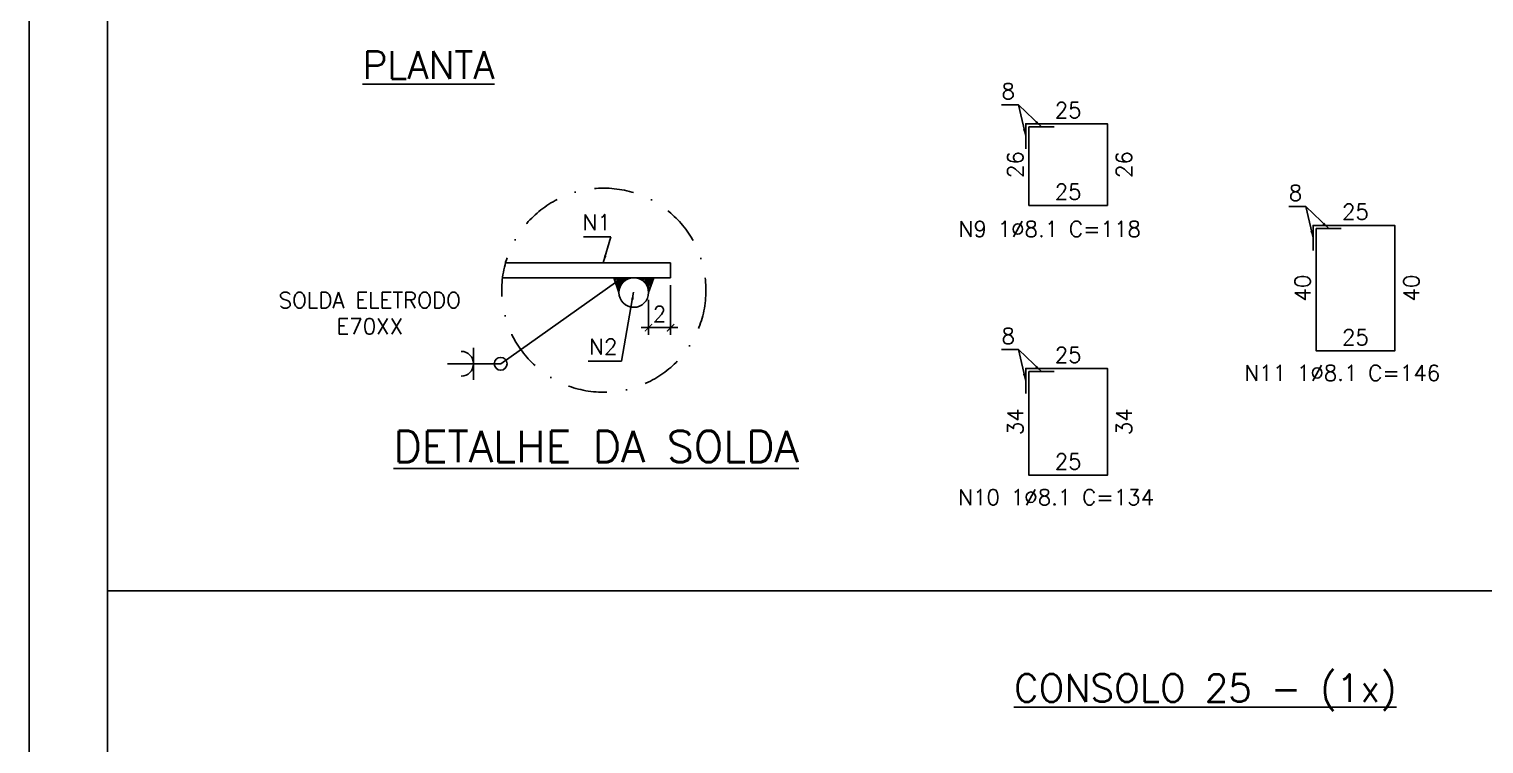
# Model space of a CAD drawing. Header units: centimetres. Extents: x 1658 to 19651, y 8294 to 11444.
# Drawn here: x 9541 to 10930, y 9847 to 10530 of the extents above; entities that cross this region are included whole.
import ezdxf

# ---------------------------------------------------------------- set-up
doc = ezdxf.new("R2010")
doc.units = ezdxf.units.CM
doc.header["$LTSCALE"] = 50
doc.header["$MEASUREMENT"] = 0
doc.header["$PDMODE"] = 67
doc.linetypes.add('DASHDOT2', pattern=[0.5, 0.25, -0.125, 0, -0.125])
for name, color, linetype in [('FORMATO-PRECON', 2, 'Continuous'), ('HACHURAS-PRECON', 1, 'Continuous'), ('LINHA-01-PRECON', 1, 'Continuous'), ('LINHA-02-PRECON', 2, 'Continuous'), ('LINHA-03-PRECON', 3, 'Continuous'), ('LINHA-04-PRECON', 4, 'Continuous'), ('TEXTO-20-PRECON', 2, 'Continuous'), ('X1', 2, 'Continuous')]:
    doc.layers.add(name, color=color, linetype=linetype)
doc.styles.add('PRECON-ROMANS', font='romans.shx')
doc.styles.get("Standard").update_dxf_attribs({"font": 'romans.shx'})
doc.dimstyles.new('ESC75-25', dxfattribs={"dimscale": 0, "dimtxt": 15, "dimasz": 7, "dimexe": 7, "dimexo": 7, "dimgap": 5.5, "dimtad": 1, "dimdec": 1, "dimlfac": 0.333333, "dimdsep": 46, "dimtxsty": 'Standard', "dimblk": 'ARCHTICK', "dimcen": 0.1, "dimdle": 7, "dimclrd": 256, "dimclre": 256, "dimclrt": 2, "dimadec": 0, "dimazin": 0, "dimtfac": 1, "dimtdec": 1, "dimtix": 1, "dimtmove": 2, "dimatfit": 3, "dimfxl": 1, "dimarcsym": 0})
doc.dimstyles.new('ESC75-75', dxfattribs={"dimscale": 0, "dimtxt": 15, "dimasz": 7, "dimexe": 7, "dimexo": 7, "dimgap": 5.5, "dimtad": 1, "dimdec": 1, "dimdsep": 46, "dimtxsty": 'Standard', "dimblk": 'ARCHTICK', "dimcen": 0.1, "dimdle": 7, "dimclrd": 256, "dimclre": 256, "dimclrt": 2, "dimadec": 0, "dimazin": 0, "dimtfac": 1, "dimtdec": 1, "dimtix": 1, "dimtmove": 2, "dimatfit": 3, "dimfxl": 1, "dimarcsym": 0})

# ---------------------------------------------------------------- blocks, each defined once
blk = doc.blocks.new('A$C2E607E54')
at = {"layer": 'FORMATO-PRECON'}
blk.add_lwpolyline([(0, 4200), (2970, 4200), (2970, 0), (0, 0)], close=True, dxfattribs=at)
at = {"layer": 'FORMATO-PRECON', "color": 6}
blk.add_lwpolyline([(100, 3950), (2870, 3950), (2870, 100), (100, 100)], close=True, dxfattribs=at)
blk = doc.blocks.new('*D330')
at = {"layer": 'Defpoints', "color": 0, "linetype": 'Continuous', "transparency": 16777216}
for p in [(10495.8, 10361.3), (10570.8, 10361.3), (10570.8, 10361.3)]:
    blk.add_point(p, dxfattribs=at)
at = {"layer": 'LINHA-01-PRECON', "color": 2, "linetype": 'Continuous', "transparency": 16777216, "insert": (10533.3, 10374.3), "char_height": 15, "attachment_point": 5}
blk.add_mtext('25', dxfattribs=at)
blk = doc.blocks.new('_ArchTick')
at = {"color": 0, "linetype": 'ByBlock', "const_width": 0.15}
blk.add_lwpolyline([(-0.5, -0.5), (0.5, 0.5)], dxfattribs=at)
blk = doc.blocks.new('*D331')
at = {"layer": 'Defpoints', "color": 0, "linetype": 'Continuous', "transparency": 16777216}
for p in [(10570.8, 10439.3), (10570.8, 10439.3), (10570.8, 10361.3)]:
    blk.add_point(p, dxfattribs=at)
at = {"layer": 'LINHA-01-PRECON', "color": 2, "linetype": 'Continuous', "transparency": 16777216, "insert": (10586.7, 10400.3), "char_height": 15, "attachment_point": 5, "rotation": 90}
blk.add_mtext('26', dxfattribs=at)
blk = doc.blocks.new('*D332')
at = {"layer": 'Defpoints', "color": 0, "linetype": 'Continuous', "transparency": 16777216}
for p in [(10495.8, 10439.3), (10495.8, 10439.3), (10570.8, 10439.3)]:
    blk.add_point(p, dxfattribs=at)
at = {"layer": 'LINHA-01-PRECON', "color": 2, "linetype": 'Continuous', "transparency": 16777216, "insert": (10533.3, 10452.3), "char_height": 15, "attachment_point": 5}
blk.add_mtext('25', dxfattribs=at)
blk = doc.blocks.new('*D333')
at = {"layer": 'Defpoints', "color": 0, "linetype": 'Continuous', "transparency": 16777216}
for p in [(10495.8, 10439.3), (10495.8, 10439.3), (10495.8, 10361.3)]:
    blk.add_point(p, dxfattribs=at)
at = {"layer": 'LINHA-01-PRECON', "color": 2, "linetype": 'Continuous', "transparency": 16777216, "insert": (10482.8, 10400.3), "char_height": 15, "attachment_point": 5, "rotation": 90}
blk.add_mtext('26', dxfattribs=at)
blk = doc.blocks.new('*D334')
at = {"layer": 'Defpoints', "color": 0, "linetype": 'Continuous', "transparency": 16777216}
for p in [(10495.8, 10103.6), (10570.8, 10103.6), (10570.8, 10103.6)]:
    blk.add_point(p, dxfattribs=at)
at = {"layer": 'LINHA-01-PRECON', "color": 2, "linetype": 'Continuous', "transparency": 16777216, "insert": (10533.3, 10116.6), "char_height": 15, "attachment_point": 5}
blk.add_mtext('25', dxfattribs=at)
blk = doc.blocks.new('*D335')
at = {"layer": 'Defpoints', "color": 0, "linetype": 'Continuous', "transparency": 16777216}
for p in [(10570.8, 10205.5), (10570.8, 10205.5), (10570.8, 10103.6)]:
    blk.add_point(p, dxfattribs=at)
at = {"layer": 'LINHA-01-PRECON', "color": 2, "linetype": 'Continuous', "transparency": 16777216, "insert": (10586.7, 10154.5), "char_height": 15, "attachment_point": 5, "rotation": 90}
blk.add_mtext('34', dxfattribs=at)
blk = doc.blocks.new('*D336')
at = {"layer": 'Defpoints', "color": 0, "linetype": 'Continuous', "transparency": 16777216}
for p in [(10495.8, 10205.5), (10495.8, 10205.5), (10570.8, 10205.5)]:
    blk.add_point(p, dxfattribs=at)
at = {"layer": 'LINHA-01-PRECON', "color": 2, "linetype": 'Continuous', "transparency": 16777216, "insert": (10533.3, 10218.5), "char_height": 15, "attachment_point": 5}
blk.add_mtext('25', dxfattribs=at)
blk = doc.blocks.new('*D337')
at = {"layer": 'Defpoints', "color": 0, "linetype": 'Continuous', "transparency": 16777216}
for p in [(10495.8, 10205.5), (10495.8, 10205.5), (10495.8, 10103.6)]:
    blk.add_point(p, dxfattribs=at)
at = {"layer": 'LINHA-01-PRECON', "color": 2, "linetype": 'Continuous', "transparency": 16777216, "insert": (10482.8, 10154.5), "char_height": 15, "attachment_point": 5, "rotation": 90}
blk.add_mtext('34', dxfattribs=at)
blk = doc.blocks.new('*D338')
at = {"layer": 'Defpoints', "color": 0, "transparency": 16777216}
for p in [(10153.6, 10292.2), (10132.5, 10278.1), (10153.6, 10244.5)]:
    blk.add_point(p, dxfattribs=at)
at = {"layer": 'LINHA-01-PRECON', "lineweight": -2, "transparency": 16777216}
for p, q in [((10153.6, 10285.2), (10153.6, 10237.5)), ((10132.5, 10271.1), (10132.5, 10237.5)), ((10125.5, 10244.5), (10160.6, 10244.5))]:
    blk.add_line(p, q, dxfattribs=at)
at = {"layer": 'LINHA-01-PRECON', "lineweight": -2, "transparency": 16777216, "xscale": 7, "yscale": 7, "zscale": 7, "rotation": 180}
blk.add_blockref('_ArchTick', (10132.5, 10244.5), dxfattribs=at)
at = {"layer": 'LINHA-01-PRECON', "lineweight": -2, "transparency": 16777216, "xscale": 7, "yscale": 7, "zscale": 7}
blk.add_blockref('_ArchTick', (10153.6, 10244.5), dxfattribs=at)
at = {"layer": 'LINHA-01-PRECON', "color": 2, "transparency": 16777216, "insert": (10143, 10257.5), "char_height": 15, "attachment_point": 5}
blk.add_mtext('2', dxfattribs=at)
blk = doc.blocks.new('*D361')
at = {"layer": 'Defpoints', "color": 0, "linetype": 'Continuous', "transparency": 16777216}
for p in [(10770.2, 10222.3), (10845.2, 10222.3), (10845.2, 10222.3)]:
    blk.add_point(p, dxfattribs=at)
at = {"layer": 'LINHA-01-PRECON', "color": 2, "linetype": 'Continuous', "transparency": 16777216, "insert": (10807.7, 10235.3), "char_height": 15, "attachment_point": 5}
blk.add_mtext('25', dxfattribs=at)
blk = doc.blocks.new('*D362')
at = {"layer": 'Defpoints', "color": 0, "linetype": 'Continuous', "transparency": 16777216}
for p in [(10845.2, 10342.2), (10845.2, 10342.2), (10845.2, 10222.3)]:
    blk.add_point(p, dxfattribs=at)
at = {"layer": 'LINHA-01-PRECON', "color": 2, "linetype": 'Continuous', "transparency": 16777216, "insert": (10861.2, 10282.3), "char_height": 15, "attachment_point": 5, "rotation": 90}
blk.add_mtext('40', dxfattribs=at)
blk = doc.blocks.new('*D363')
at = {"layer": 'Defpoints', "color": 0, "linetype": 'Continuous', "transparency": 16777216}
for p in [(10770.2, 10342.2), (10770.2, 10342.2), (10845.2, 10342.2)]:
    blk.add_point(p, dxfattribs=at)
at = {"layer": 'LINHA-01-PRECON', "color": 2, "linetype": 'Continuous', "transparency": 16777216, "insert": (10807.7, 10355.2), "char_height": 15, "attachment_point": 5}
blk.add_mtext('25', dxfattribs=at)
blk = doc.blocks.new('*D364')
at = {"layer": 'Defpoints', "color": 0, "linetype": 'Continuous', "transparency": 16777216}
for p in [(10770.2, 10342.2), (10770.2, 10342.2), (10770.2, 10222.3)]:
    blk.add_point(p, dxfattribs=at)
at = {"layer": 'LINHA-01-PRECON', "color": 2, "linetype": 'Continuous', "transparency": 16777216, "insert": (10757.2, 10282.3), "char_height": 15, "attachment_point": 5, "rotation": 90}
blk.add_mtext('40', dxfattribs=at)

msp = doc.modelspace()

# ---------------------------------------------------------------- hatches: boundary and pattern name
at = {"layer": 'LINHA-01-PRECON'}
h = msp.add_hatch(dxfattribs=at)
h.set_pattern_fill('ANSI31', color=256, scale=8.4375, style=0)
h.set_pattern_definition([(45, (5096.8156, 9790.0417), (-0.74577668, 0.74577668), [])])
h.paths.add_polyline_path([(10099.36, 10292.2), (10104.27, 10278.07, -0.4142136), (10118.4, 10292.2)])
h.paths.add_polyline_path([(10118.4, 10292.2, -0.4142136), (10132.53, 10278.07), (10137.44, 10292.2)])

# ---------------------------------------------------------------- linework, layer by layer
msp.add_line((11693.36, 9993.05), (9615.86, 9993.05), dxfattribs=at)
at = {"layer": 'LINHA-01-PRECON', "color": 1}
msp.add_lwpolyline([(10100.95, 10287.62), (9991.32, 10209.98), (9940.51, 10209.98)], dxfattribs=at)
at = {"layer": 'LINHA-01-PRECON', "color": 1, "linetype": 'DASHDOT2', "ltscale": 3}
msp.add_circle((10089.85, 10280.25), 97.5, dxfattribs=at)
at = {"layer": 'LINHA-02-PRECON'}
for q in [(9965.4, 10225.37), (9965.4, 10194.59)]:
    msp.add_line((9965.4, 10209.98), q, dxfattribs=at)
msp.add_circle((9991.32, 10209.98), 6.11, dxfattribs=at)
msp.add_arc((9953.55, 10209.98), 11.84, 270.31864, 89.68136, dxfattribs=at)
at = {"layer": 'LINHA-03-PRECON'}
for p, q in [((10153.57, 10306.33), (9995.9, 10306.33)), ((10153.57, 10292.2), (10153.57, 10306.33)), ((10153.57, 10292.2), (9993.08, 10292.2)), ((10104.27, 10278.07), (10099.36, 10292.2)), ((10126.92, 10292.2), (10126.92, 10292.2)), ((10132.53, 10278.07), (10137.44, 10292.2))]:
    msp.add_line(p, q, dxfattribs=at)
msp.add_circle((10118.4, 10278.07), 14.13, dxfattribs=at)
at = {"layer": 'LINHA-04-PRECON'}
for points in [[(10492.79, 10415.34), (10492.79, 10439.34), (10570.79, 10439.34), (10570.79, 10361.32), (10495.79, 10361.32), (10495.79, 10436.34), (10519.79, 10436.34)], [(10767.23, 10318.18), (10767.23, 10342.18), (10845.23, 10342.18), (10845.23, 10222.32), (10770.23, 10222.32), (10770.23, 10339.18), (10794.23, 10339.18)], [(10492.79, 10181.49), (10492.79, 10205.49), (10570.79, 10205.49), (10570.79, 10103.55), (10495.79, 10103.55), (10495.79, 10202.49), (10519.79, 10202.49)]]:
    msp.add_lwpolyline(points, dxfattribs=at)

# ---------------------------------------------------------------- block references
at = {"layer": 'HACHURAS-PRECON', "xscale": 0.7499999999999996, "yscale": 0.7499999999999996, "zscale": 0.7499999999999996}
msp.add_blockref('A$C2E607E54', (9540.86, 8293.94), dxfattribs=at)

# ---------------------------------------------------------------- texts
at = {"layer": 'LINHA-01-PRECON', "color": 4, "attachment_point": 5}
for s, insert, char_height in [('{\\LPLANTA}', (9922.35, 10495.39, -0.02), 26.25), ('\\A1;{\\LDETALHE DA SOLDA}', (10082.47, 10131.01), 30), ('{\\LCONSOLO 25 - (1x)}', (10664.27, 9895.77), 26.25)]:
    msp.add_mtext(s, dxfattribs=dict(at, insert=insert, char_height=char_height))
at = {"layer": 'LINHA-01-PRECON', "color": 2, "linetype": 'Continuous', "char_height": 15, "attachment_point": 5}
for insert in [(10476.13, 10470.43), (10750.56, 10373.27), (10476.13, 10236.58)]:
    msp.add_mtext('8', dxfattribs=dict(at, insert=insert))
at = {"layer": 'LINHA-01-PRECON', "color": 2, "char_height": 15, "attachment_point": 5}
for s, insert in [('N1', (10083.02, 10345.16)), ('N2', (10089.29, 10226.19))]:
    msp.add_mtext(s, dxfattribs=dict(at, insert=insert))
at = {"layer": 'TEXTO-20-PRECON', "insert": (9866.28, 10258.25), "char_height": 15, "attachment_point": 5, "style": 'PRECON-ROMANS'}
msp.add_mtext('\\A1;SOLDA ELETRODO\\PE70XX', dxfattribs=at)
at = {"layer": 'X1', "style": 'PRECON-ROMANS'}
for s, p in [('N9 1%%C8.1 C=118', (10428.65, 10331.25)), ('N11 1%%C8.1 C=146', (10701.64, 10193.75)), ('N10 1%%C8.1 C=134', (10428.35, 10074.98))]:
    msp.add_text(s, height=15, dxfattribs=at).set_placement(p)

# ---------------------------------------------------------------- dimensions: what is measured, and where the dimension line sits
at = {"layer": 'LINHA-01-PRECON', "linetype": 'Continuous'}
for base, p1, p2, picture, middle in [((10495.79, 10439.34), (10570.79, 10439.34), (10495.79, 10439.34), '*D332', (10533.29, 10452.34)), ((10570.79, 10361.32), (10495.79, 10361.32), (10570.79, 10361.32), '*D330', (10533.29, 10374.32)), ((10770.23, 10342.18), (10845.23, 10342.18), (10770.23, 10342.18), '*D363', (10807.73, 10355.18)), ((10845.23, 10222.32), (10770.23, 10222.32), (10845.23, 10222.32), '*D361', (10807.73, 10235.32)), ((10495.79, 10205.49), (10570.79, 10205.49), (10495.79, 10205.49), '*D336', (10533.29, 10218.49)), ((10570.79, 10103.55), (10495.79, 10103.55), (10570.79, 10103.55), '*D334', (10533.29, 10116.55))]:
    dim = msp.add_linear_dim(base=base, p1=p1, p2=p2, dimstyle='ESC75-25', override={"dimscale": 1, "dimse1": 1, "dimse2": 1, "dimsd1": 1, "dimsd2": 1}, dxfattribs=at)
    dim.commit()
    dim.dimension.update_dxf_attribs({"geometry": picture, "text_midpoint": middle})
for base, p1, p2, picture, middle in [((10495.79, 10439.34), (10495.79, 10361.32), (10495.79, 10439.34), '*D333', (10482.79, 10400.33)), ((10770.23, 10342.18), (10770.23, 10222.32), (10770.23, 10342.18), '*D364', (10757.23, 10282.25)), ((10495.79, 10205.49), (10495.79, 10103.55), (10495.79, 10205.49), '*D337', (10482.79, 10154.52))]:
    dim = msp.add_linear_dim(base=base, p1=p1, p2=p2, angle=90, dimstyle='ESC75-25', override={"dimscale": 1, "dimse1": 1, "dimse2": 1, "dimsd1": 1, "dimsd2": 1}, dxfattribs=at)
    dim.commit()
    dim.dimension.update_dxf_attribs({"geometry": picture, "text_midpoint": middle})
for base, p1, p2, picture, middle in [((10570.79, 10439.34), (10570.79, 10361.32), (10570.79, 10439.34), '*D331', (10586.75, 10400.33)), ((10845.23, 10342.18), (10845.23, 10222.32), (10845.23, 10342.18), '*D362', (10861.18, 10282.25)), ((10570.79, 10205.49), (10570.79, 10103.55), (10570.79, 10205.49), '*D335', (10586.75, 10154.52))]:
    dim = msp.add_linear_dim(base=base, p1=p1, p2=p2, angle=90, dimstyle='ESC75-25', override={"dimscale": 1, "dimse1": 1, "dimse2": 1, "dimsd1": 1, "dimsd2": 1}, dxfattribs=at)
    dim.commit()
    dim.dimension.update_dxf_attribs({"geometry": picture, "text_midpoint": middle, "dimtype": 160})
at = {"layer": 'LINHA-01-PRECON'}
dim = msp.add_linear_dim(base=(10153.57, 10244.48), p1=(10132.53, 10278.07), p2=(10153.57, 10292.2), text='2', dimstyle='ESC75-25', override={"dimscale": 1}, dxfattribs=at)
dim.commit()
dim.dimension.update_dxf_attribs({"geometry": '*D338', "text_midpoint": (10143.05, 10257.48)})

# ---------------------------------------------------------------- leaders
at = {"layer": 'LINHA-01-PRECON', "linetype": 'Continuous'}
for points in [[(10492.79, 10427.34), (10485.74, 10457.35), (10469.65, 10457.35)], [(10507.79, 10436.34), (10485.74, 10457.35)], [(10767.23, 10330.18), (10760.18, 10360.19), (10744.09, 10360.19)], [(10782.23, 10339.18), (10760.18, 10360.19)], [(10492.79, 10193.49), (10485.74, 10223.5), (10469.65, 10223.5)], [(10507.79, 10202.49), (10485.74, 10223.5)]]:
    msp.add_leader(points, dimstyle='ESC75-75', override={"dimscale": 1, "dimtad": 0}, dxfattribs=at)
at = {"layer": 'LINHA-01-PRECON'}
for points in [[(10089.25, 10306.33), (10096.5, 10331.13), (10070.47, 10331.13)], [(10118.22, 10278.41), (10106.84, 10212.43), (10074.8, 10212.43)]]:
    msp.add_leader(points, dimstyle='ESC75-25', override={"dimscale": 1}, dxfattribs=at)

doc.saveas('drawing.dxf')
